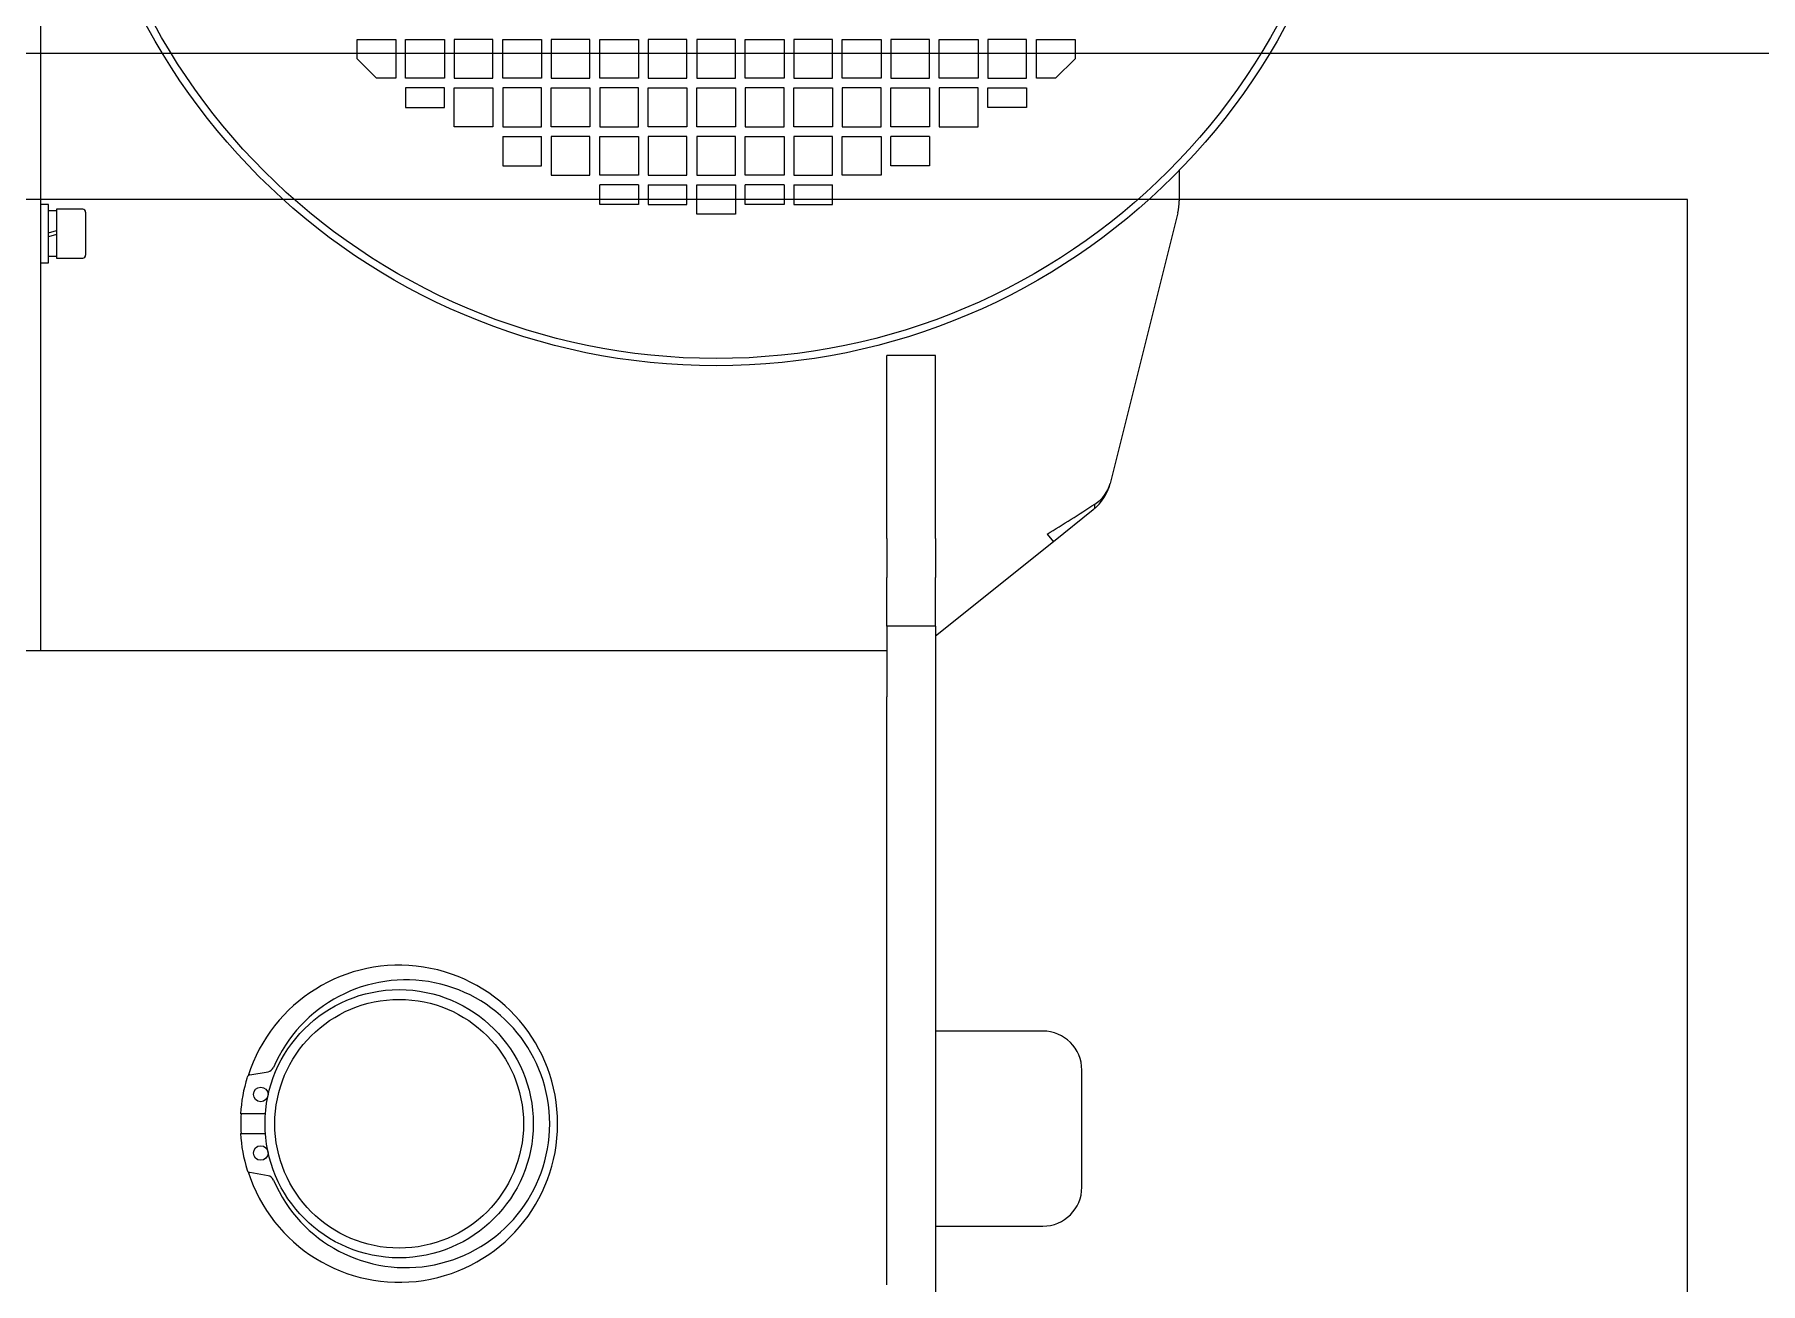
# Model space of a CAD drawing. Extents: x -599358 to 2865263, y -1062760 to 486533.
# Drawn here: x 1915117.1 to 1915501.8, y -663954.2 to -663675.8 of the extents above; entities that cross this region are included whole.
import ezdxf

# ---------------------------------------------------------------- set-up
doc = ezdxf.new("R2010")
doc.units = 0
for name, color, linetype in [('A-LIN-V', 9, 'Continuous'), ('GB894．1-86轴用弹性挡圈', 7, 'Continuous'), ('JVOG4900B6S8', 7, 'Continuous'), ('N010122-0000129_', 7, 'Continuous'), ('N040301-0000177_', 7, 'Continuous'), ('N040413-0000113_', 7, 'Continuous'), ('N080101-0000117', 7, 'Continuous'), ('N090103-0000003_', 7, 'Continuous'), ('N090403-0000263_', 7, 'Continuous'), ('WASHER_GBIT_93_1', 7, 'Continuous'), ('WASHER_GBIT_95_2', 7, 'Continuous')]:
    doc.layers.add(name, color=color, linetype=linetype)

# ---------------------------------------------------------------- blocks, each defined once
blk = doc.blocks.new('23423wer')
at = {"layer": 'A-LIN-V', "color": 1}
for p, q in [((-1674651.93, 542141.1), (-1670089.58, 542141.1)), ((-1671851.37, 542117.1), (-1674651.93, 542117.1)), ((-1671851.37, 541915.5), (-1671851.37, 542117.1))]:
    blk.add_line(p, q, dxfattribs=at)
at = {"layer": 'GB894．1-86轴用弹性挡圈', "color": 1, "linetype": 'Continuous'}
for p, q in [((-1672087.23, 541973.5), (-1672084.24, 541974.02)), ((-1672084.66, 541967.1), (-1672088.75, 541967.1)), ((-1672088.75, 541963.9), (-1672084.66, 541963.9)), ((-1672084.24, 541956.97), (-1672087.23, 541957.5))]:
    blk.add_line(p, q, dxfattribs=at)
for centre in [(-1672085.42, 541970.3), (-1672085.42, 541960.7)]:
    blk.add_circle(centre, 1.2, dxfattribs=at)
for centre, radius, start, end in [((-1672061.62, 541965.5), 23.6, 203.0473, 156.9527), ((-1672084.45, 541975.21), 1.2, 280, 336.9527), ((-1672062.72, 541965.5), 26.08, 163.0301, 176.4827), ((-1672087.13, 541972.95), 0.56, 100, 163.0301), ((-1672062.72, 541965.5), 26.08, 183.5173, 196.9699), ((-1672087.13, 541958.05), 0.56, 196.9699, 260), ((-1672084.45, 541955.79), 1.2, 23.0473, 80)]:
    blk.add_arc(centre, radius, start, end, dxfattribs=at)
at = {"layer": 'JVOG4900B6S8', "color": 1, "linetype": 'Continuous'}
for p, q in [((-1672069.62, 542140.2), (-1672069.62, 542143.36)), ((-1672069.62, 542143.36), (-1672063.26, 542143.36)), ((-1672063.26, 542143.36), (-1672063.26, 542137)), ((-1672061.66, 542137), (-1672061.66, 542143.36)), ((-1672061.66, 542143.36), (-1672055.3, 542143.36)), ((-1672055.3, 542143.36), (-1672055.3, 542137)), ((-1672053.7, 542143.36), (-1672053.7, 542137)), ((-1672047.34, 542143.36), (-1672053.7, 542143.36)), ((-1672047.34, 542137), (-1672047.34, 542143.36)), ((-1672045.74, 542143.36), (-1672039.38, 542143.36)), ((-1672045.74, 542137), (-1672045.74, 542143.36)), ((-1672039.38, 542143.36), (-1672039.38, 542137)), ((-1672037.78, 542143.36), (-1672037.78, 542137)), ((-1672031.42, 542143.36), (-1672037.78, 542143.36)), ((-1672031.42, 542137), (-1672031.42, 542143.36)), ((-1672029.82, 542137), (-1672029.82, 542143.36)), ((-1672029.82, 542143.36), (-1672023.46, 542143.36)), ((-1672023.46, 542143.36), (-1672023.46, 542137)), ((-1672021.86, 542143.36), (-1672021.86, 542137)), ((-1672015.5, 542143.36), (-1672021.86, 542143.36)), ((-1672015.5, 542137), (-1672015.5, 542143.36)), ((-1672013.9, 542143.36), (-1672013.9, 542137)), ((-1672007.54, 542143.36), (-1672013.9, 542143.36)), ((-1672007.54, 542137), (-1672007.54, 542143.36)), ((-1672005.94, 542137), (-1672005.94, 542143.36)), ((-1672005.94, 542143.36), (-1671999.58, 542143.36)), ((-1671999.58, 542143.36), (-1671999.58, 542137)), ((-1671997.98, 542143.36), (-1671997.98, 542137)), ((-1671991.62, 542143.36), (-1671997.98, 542143.36)), ((-1671991.62, 542137), (-1671991.62, 542143.36)), ((-1671990.02, 542137), (-1671990.02, 542143.36)), ((-1671990.02, 542143.36), (-1671983.66, 542143.36)), ((-1671983.66, 542143.36), (-1671983.66, 542137)), ((-1671982.06, 542143.36), (-1671982.06, 542137)), ((-1671975.7, 542143.36), (-1671982.06, 542143.36)), ((-1671975.7, 542137), (-1671975.7, 542143.36)), ((-1671974.1, 542137), (-1671974.1, 542143.36)), ((-1671974.1, 542143.36), (-1671967.74, 542143.36)), ((-1671967.74, 542143.36), (-1671967.74, 542137)), ((-1671966.14, 542143.36), (-1671966.14, 542137)), ((-1671959.78, 542143.36), (-1671966.14, 542143.36)), ((-1671959.78, 542137), (-1671959.78, 542143.36)), ((-1671958.18, 542137), (-1671958.18, 542143.36)), ((-1671958.18, 542143.36), (-1671951.82, 542143.36)), ((-1671951.82, 542143.36), (-1671951.82, 542140.2)), ((-1672066.42, 542137), (-1672069.62, 542140.2)), ((-1671951.82, 542140.2), (-1671955.02, 542137)), ((-1672063.26, 542137), (-1672066.42, 542137)), ((-1672055.3, 542137), (-1672061.66, 542137)), ((-1672053.7, 542137), (-1672047.34, 542137)), ((-1672039.38, 542137), (-1672045.74, 542137)), ((-1672037.78, 542137), (-1672031.42, 542137)), ((-1672023.46, 542137), (-1672029.82, 542137)), ((-1672021.86, 542137), (-1672015.5, 542137)), ((-1672013.9, 542137), (-1672007.54, 542137)), ((-1671999.58, 542137), (-1672005.94, 542137)), ((-1671997.98, 542137), (-1671991.62, 542137)), ((-1671983.66, 542137), (-1671990.02, 542137)), ((-1671982.06, 542137), (-1671975.7, 542137)), ((-1671967.74, 542137), (-1671974.1, 542137)), ((-1671966.14, 542137), (-1671959.78, 542137)), ((-1671955.02, 542137), (-1671958.18, 542137)), ((-1672055.3, 542135.4), (-1672061.66, 542135.4)), ((-1672061.66, 542135.4), (-1672061.66, 542132.2)), ((-1672055.3, 542132.2), (-1672055.3, 542135.4)), ((-1672053.7, 542129.04), (-1672053.7, 542135.4)), ((-1672053.7, 542135.4), (-1672047.34, 542135.4)), ((-1672047.34, 542135.4), (-1672047.34, 542129.04)), ((-1672045.74, 542135.4), (-1672045.74, 542129.04)), ((-1672039.38, 542135.4), (-1672045.74, 542135.4)), ((-1672039.38, 542129.04), (-1672039.38, 542135.4)), ((-1672037.78, 542129.04), (-1672037.78, 542135.4)), ((-1672037.78, 542135.4), (-1672031.42, 542135.4)), ((-1672031.42, 542135.4), (-1672031.42, 542129.04)), ((-1672029.82, 542135.4), (-1672029.82, 542129.04)), ((-1672023.46, 542135.4), (-1672029.82, 542135.4)), ((-1672023.46, 542129.04), (-1672023.46, 542135.4)), ((-1672021.86, 542129.04), (-1672021.86, 542135.4)), ((-1672021.86, 542135.4), (-1672015.5, 542135.4)), ((-1672015.5, 542135.4), (-1672015.5, 542129.04)), ((-1672013.9, 542129.04), (-1672013.9, 542135.4)), ((-1672013.9, 542135.4), (-1672007.54, 542135.4)), ((-1672007.54, 542135.4), (-1672007.54, 542129.04)), ((-1672005.94, 542135.4), (-1672005.94, 542129.04)), ((-1671999.58, 542135.4), (-1672005.94, 542135.4)), ((-1671999.58, 542129.04), (-1671999.58, 542135.4)), ((-1671997.98, 542129.04), (-1671997.98, 542135.4)), ((-1671997.98, 542135.4), (-1671991.62, 542135.4)), ((-1671991.62, 542135.4), (-1671991.62, 542129.04)), ((-1671990.02, 542135.4), (-1671990.02, 542129.04)), ((-1671983.66, 542135.4), (-1671990.02, 542135.4)), ((-1671983.66, 542129.04), (-1671983.66, 542135.4)), ((-1671982.06, 542129.04), (-1671982.06, 542135.4)), ((-1671982.06, 542135.4), (-1671975.7, 542135.4)), ((-1671975.7, 542135.4), (-1671975.7, 542129.04)), ((-1671974.1, 542135.4), (-1671974.1, 542129.04)), ((-1671967.74, 542135.4), (-1671974.1, 542135.4)), ((-1671967.74, 542129.04), (-1671967.74, 542135.4)), ((-1671966.14, 542135.4), (-1671959.78, 542135.4)), ((-1671966.14, 542132.2), (-1671966.14, 542135.4)), ((-1671959.78, 542135.4), (-1671959.78, 542132.2)), ((-1672061.66, 542132.2), (-1672055.3, 542132.2)), ((-1671959.78, 542132.2), (-1671966.14, 542132.2)), ((-1672047.34, 542129.04), (-1672053.7, 542129.04)), ((-1672045.74, 542129.04), (-1672039.38, 542129.04)), ((-1672031.42, 542129.04), (-1672037.78, 542129.04)), ((-1672029.82, 542129.04), (-1672023.46, 542129.04)), ((-1672015.5, 542129.04), (-1672021.86, 542129.04)), ((-1672007.54, 542129.04), (-1672013.9, 542129.04)), ((-1672005.94, 542129.04), (-1671999.58, 542129.04)), ((-1671991.62, 542129.04), (-1671997.98, 542129.04)), ((-1671990.02, 542129.04), (-1671983.66, 542129.04)), ((-1671975.7, 542129.04), (-1671982.06, 542129.04)), ((-1671974.1, 542129.04), (-1671967.74, 542129.04)), ((-1672045.74, 542127.44), (-1672045.74, 542122.64)), ((-1672045.74, 542127.44), (-1672039.38, 542127.44)), ((-1672039.38, 542122.64), (-1672039.38, 542127.44)), ((-1672037.78, 542127.44), (-1672037.78, 542121.08)), ((-1672031.42, 542127.44), (-1672037.78, 542127.44)), ((-1672031.42, 542121.08), (-1672031.42, 542127.44)), ((-1672029.82, 542121.08), (-1672029.82, 542127.44)), ((-1672029.82, 542127.44), (-1672023.46, 542127.44)), ((-1672023.46, 542127.44), (-1672023.46, 542121.08)), ((-1672021.86, 542127.44), (-1672021.86, 542121.08)), ((-1672015.5, 542127.44), (-1672021.86, 542127.44)), ((-1672015.5, 542121.08), (-1672015.5, 542127.44)), ((-1672013.9, 542127.44), (-1672013.9, 542121.08)), ((-1672007.54, 542127.44), (-1672013.9, 542127.44)), ((-1672007.54, 542121.08), (-1672007.54, 542127.44)), ((-1672005.94, 542121.08), (-1672005.94, 542127.44)), ((-1672005.94, 542127.44), (-1671999.58, 542127.44)), ((-1671999.58, 542127.44), (-1671999.58, 542121.08)), ((-1671991.62, 542127.44), (-1671997.98, 542127.44)), ((-1671997.98, 542127.44), (-1671997.98, 542121.08)), ((-1671991.62, 542121.08), (-1671991.62, 542127.44)), ((-1671990.02, 542127.44), (-1671983.66, 542127.44)), ((-1671990.02, 542121.08), (-1671990.02, 542127.44)), ((-1671983.66, 542127.44), (-1671983.66, 542121.08)), ((-1671982.06, 542122.64), (-1671982.06, 542127.44)), ((-1671975.7, 542127.44), (-1671982.06, 542127.44)), ((-1671975.7, 542127.44), (-1671975.7, 542122.64)), ((-1672045.74, 542122.64), (-1672039.38, 542122.64)), ((-1671975.7, 542122.64), (-1671982.06, 542122.64)), ((-1672037.78, 542121.08), (-1672031.42, 542121.08)), ((-1672023.46, 542121.08), (-1672029.82, 542121.08)), ((-1672023.46, 542119.48), (-1672029.82, 542119.48)), ((-1672029.82, 542116.28), (-1672029.82, 542119.48)), ((-1672023.46, 542119.48), (-1672023.46, 542116.28)), ((-1672021.86, 542121.08), (-1672015.5, 542121.08)), ((-1672021.86, 542119.48), (-1672021.86, 542116.28)), ((-1672021.86, 542119.48), (-1672015.5, 542119.48)), ((-1672015.5, 542116.28), (-1672015.5, 542119.48)), ((-1672013.9, 542121.08), (-1672007.54, 542121.08)), ((-1672013.9, 542114.68), (-1672013.9, 542119.48)), ((-1672013.9, 542119.48), (-1672007.54, 542119.48)), ((-1672007.54, 542119.48), (-1672007.54, 542114.68)), ((-1671999.58, 542121.08), (-1672005.94, 542121.08)), ((-1671999.58, 542119.48), (-1672005.94, 542119.48)), ((-1672005.94, 542116.28), (-1672005.94, 542119.48)), ((-1671999.58, 542119.48), (-1671999.58, 542116.28)), ((-1671997.98, 542121.08), (-1671991.62, 542121.08)), ((-1671997.98, 542119.48), (-1671997.98, 542116.28)), ((-1671997.98, 542119.48), (-1671991.62, 542119.48)), ((-1671991.62, 542116.28), (-1671991.62, 542119.48)), ((-1671983.66, 542121.08), (-1671990.02, 542121.08)), ((-1671934.72, 542121.89), (-1671934.72, 542116.88)), ((-1672023.46, 542116.28), (-1672029.82, 542116.28)), ((-1672021.86, 542116.28), (-1672015.5, 542116.28)), ((-1672007.54, 542114.68), (-1672013.9, 542114.68)), ((-1671999.58, 542116.28), (-1672005.94, 542116.28)), ((-1671997.98, 542116.28), (-1671991.62, 542116.28)), ((-1671934.96, 542114.94), (-1671946.07, 542070.52)), ((-1671948.83, 542066.21), (-1671955.39, 542060.96)), ((-1671955.39, 542060.96), (-1671974.72, 542045.5)), ((-1671956.39, 542062.21), (-1671955.39, 542060.96))]:
    blk.add_line(p, q, dxfattribs=at)
for radius in [106.08, 104.88]:
    blk.add_circle((-1672010.72, 542195.9), radius, dxfattribs=at)
for centre, radius, start, end in [((-1671942.72, 542116.88), 8, 345.9638, 0), ((-1671953.83, 542072.46), 8, 308.6598, 345.9638), ((-1671951.49, 542071.96), 5.61, 301.0612, 345.1132), ((-1672150.49, 542377.15), 369.95, 301.6464, 303.0755)]:
    blk.add_arc(centre, radius, start, end, dxfattribs=at)
blk.add_ellipse((-1671949.83, 542067.46), major_axis=(-1, 1.25), ratio=0.622513, start_param=3.141591, end_param=4.027339, dxfattribs=at)
at = {"layer": 'N010122-0000129_', "color": 1, "linetype": 'Continuous'}
for p, q in [((-1672118.96, 542115.5), (-1672118.96, 542107.5)), ((-1672114.64, 542115.5), (-1672118.96, 542115.5)), ((-1672114.16, 542115.02), (-1672114.16, 542107.98)), ((-1672118.96, 542107.5), (-1672114.64, 542107.5))]:
    blk.add_line(p, q, dxfattribs=at)
for centre, start, end in [((-1672114.64, 542115.02), 0, 90), ((-1672114.64, 542107.98), 270, 0)]:
    blk.add_arc(centre, 0.48, start, end, dxfattribs=at)
at = {"layer": 'N040301-0000177_', "color": 1, "linetype": 'Continuous'}
for p, q in [((-1671982.72, 542061.5), (-1671982.72, 542091.5)), ((-1671974.72, 542091.5), (-1671982.72, 542091.5)), ((-1671974.72, 542061.5), (-1671974.72, 542091.5)), ((-1671982.72, 542061.5), (-1671982.72, 542055.1)), ((-1671974.72, 542061.5), (-1671974.72, 542055.1)), ((-1671982.72, 542047.1), (-1671982.72, 542055.1)), ((-1671974.72, 542047.1), (-1671974.72, 542055.1)), ((-1671982.72, 542047.1), (-1671982.72, 542039.1)), ((-1671974.72, 542047.1), (-1671982.72, 542047.1)), ((-1671974.72, 542047.1), (-1671974.72, 542039.1)), ((-1671982.72, 542039.1), (-1671982.72, 542035.53)), ((-1671974.72, 542039.1), (-1671974.72, 541911.1))]:
    blk.add_line(p, q, dxfattribs=at)
at = {"layer": 'N040413-0000113_', "color": 1, "linetype": 'Continuous'}
for p, q in [((-1672382.72, 542043.1), (-1671982.72, 542043.1)), ((-1671982.72, 542027.1), (-1671982.72, 542035.53)), ((-1671982.72, 541939.1), (-1671982.72, 542027.1))]:
    blk.add_line(p, q, dxfattribs=at)
for start, end in [(0, 162.3885), (176.4719, 183.5281), (197.6115, 360)]:
    blk.add_arc((-1672062.72, 541965.5), 26, start, end, dxfattribs=at)
at = {"layer": 'N080101-0000117', "color": 1, "linetype": 'Continuous'}
for p, q in [((-1671957.12, 541980.7), (-1671974.72, 541980.7)), ((-1671950.72, 541955.1), (-1671950.72, 541974.3)), ((-1671974.72, 541948.7), (-1671957.12, 541948.7))]:
    blk.add_line(p, q, dxfattribs=at)
for centre, start, end in [((-1671957.12, 541974.3), 0, 90), ((-1671957.12, 541955.1), 270, 360)]:
    blk.add_arc(centre, 6.4, start, end, dxfattribs=at)
at = {"layer": 'N090103-0000003_', "color": 1, "linetype": 'Continuous'}
for radius in [22, 20.4]:
    blk.add_circle((-1672062.72, 541965.5), radius, dxfattribs=at)
at = {"layer": 'N090403-0000263_', "color": 1, "linetype": 'Continuous'}
blk.add_line((-1672121.52, 542043.1), (-1672121.52, 542279.9), dxfattribs=at)
at = {"layer": 'WASHER_GBIT_93_1', "color": 1, "linetype": 'Continuous'}
for p, q in [((-1672118.96, 542115.22), (-1672120.24, 542115.22)), ((-1672120.24, 542111.66), (-1672118.96, 542112)), ((-1672118.96, 542111.34), (-1672120.24, 542110.99)), ((-1672120.24, 542107.78), (-1672118.96, 542107.78))]:
    blk.add_line(p, q, dxfattribs=at)
at = {"layer": 'WASHER_GBIT_95_2', "color": 1, "linetype": 'Continuous'}
for p, q in [((-1672120.24, 542116.3), (-1672121.52, 542116.3)), ((-1672120.24, 542106.7), (-1672120.24, 542116.3)), ((-1672121.52, 542106.7), (-1672120.24, 542106.7))]:
    blk.add_line(p, q, dxfattribs=at)

msp = doc.modelspace()

# ---------------------------------------------------------------- block references
at = {"xscale": 1.35874988235309, "yscale": 1.35874988235309, "zscale": 1.35874988235309}
msp.add_blockref('23423wer', (4187113.37, -1400314.16), dxfattribs=at)

doc.saveas('drawing.dxf')
